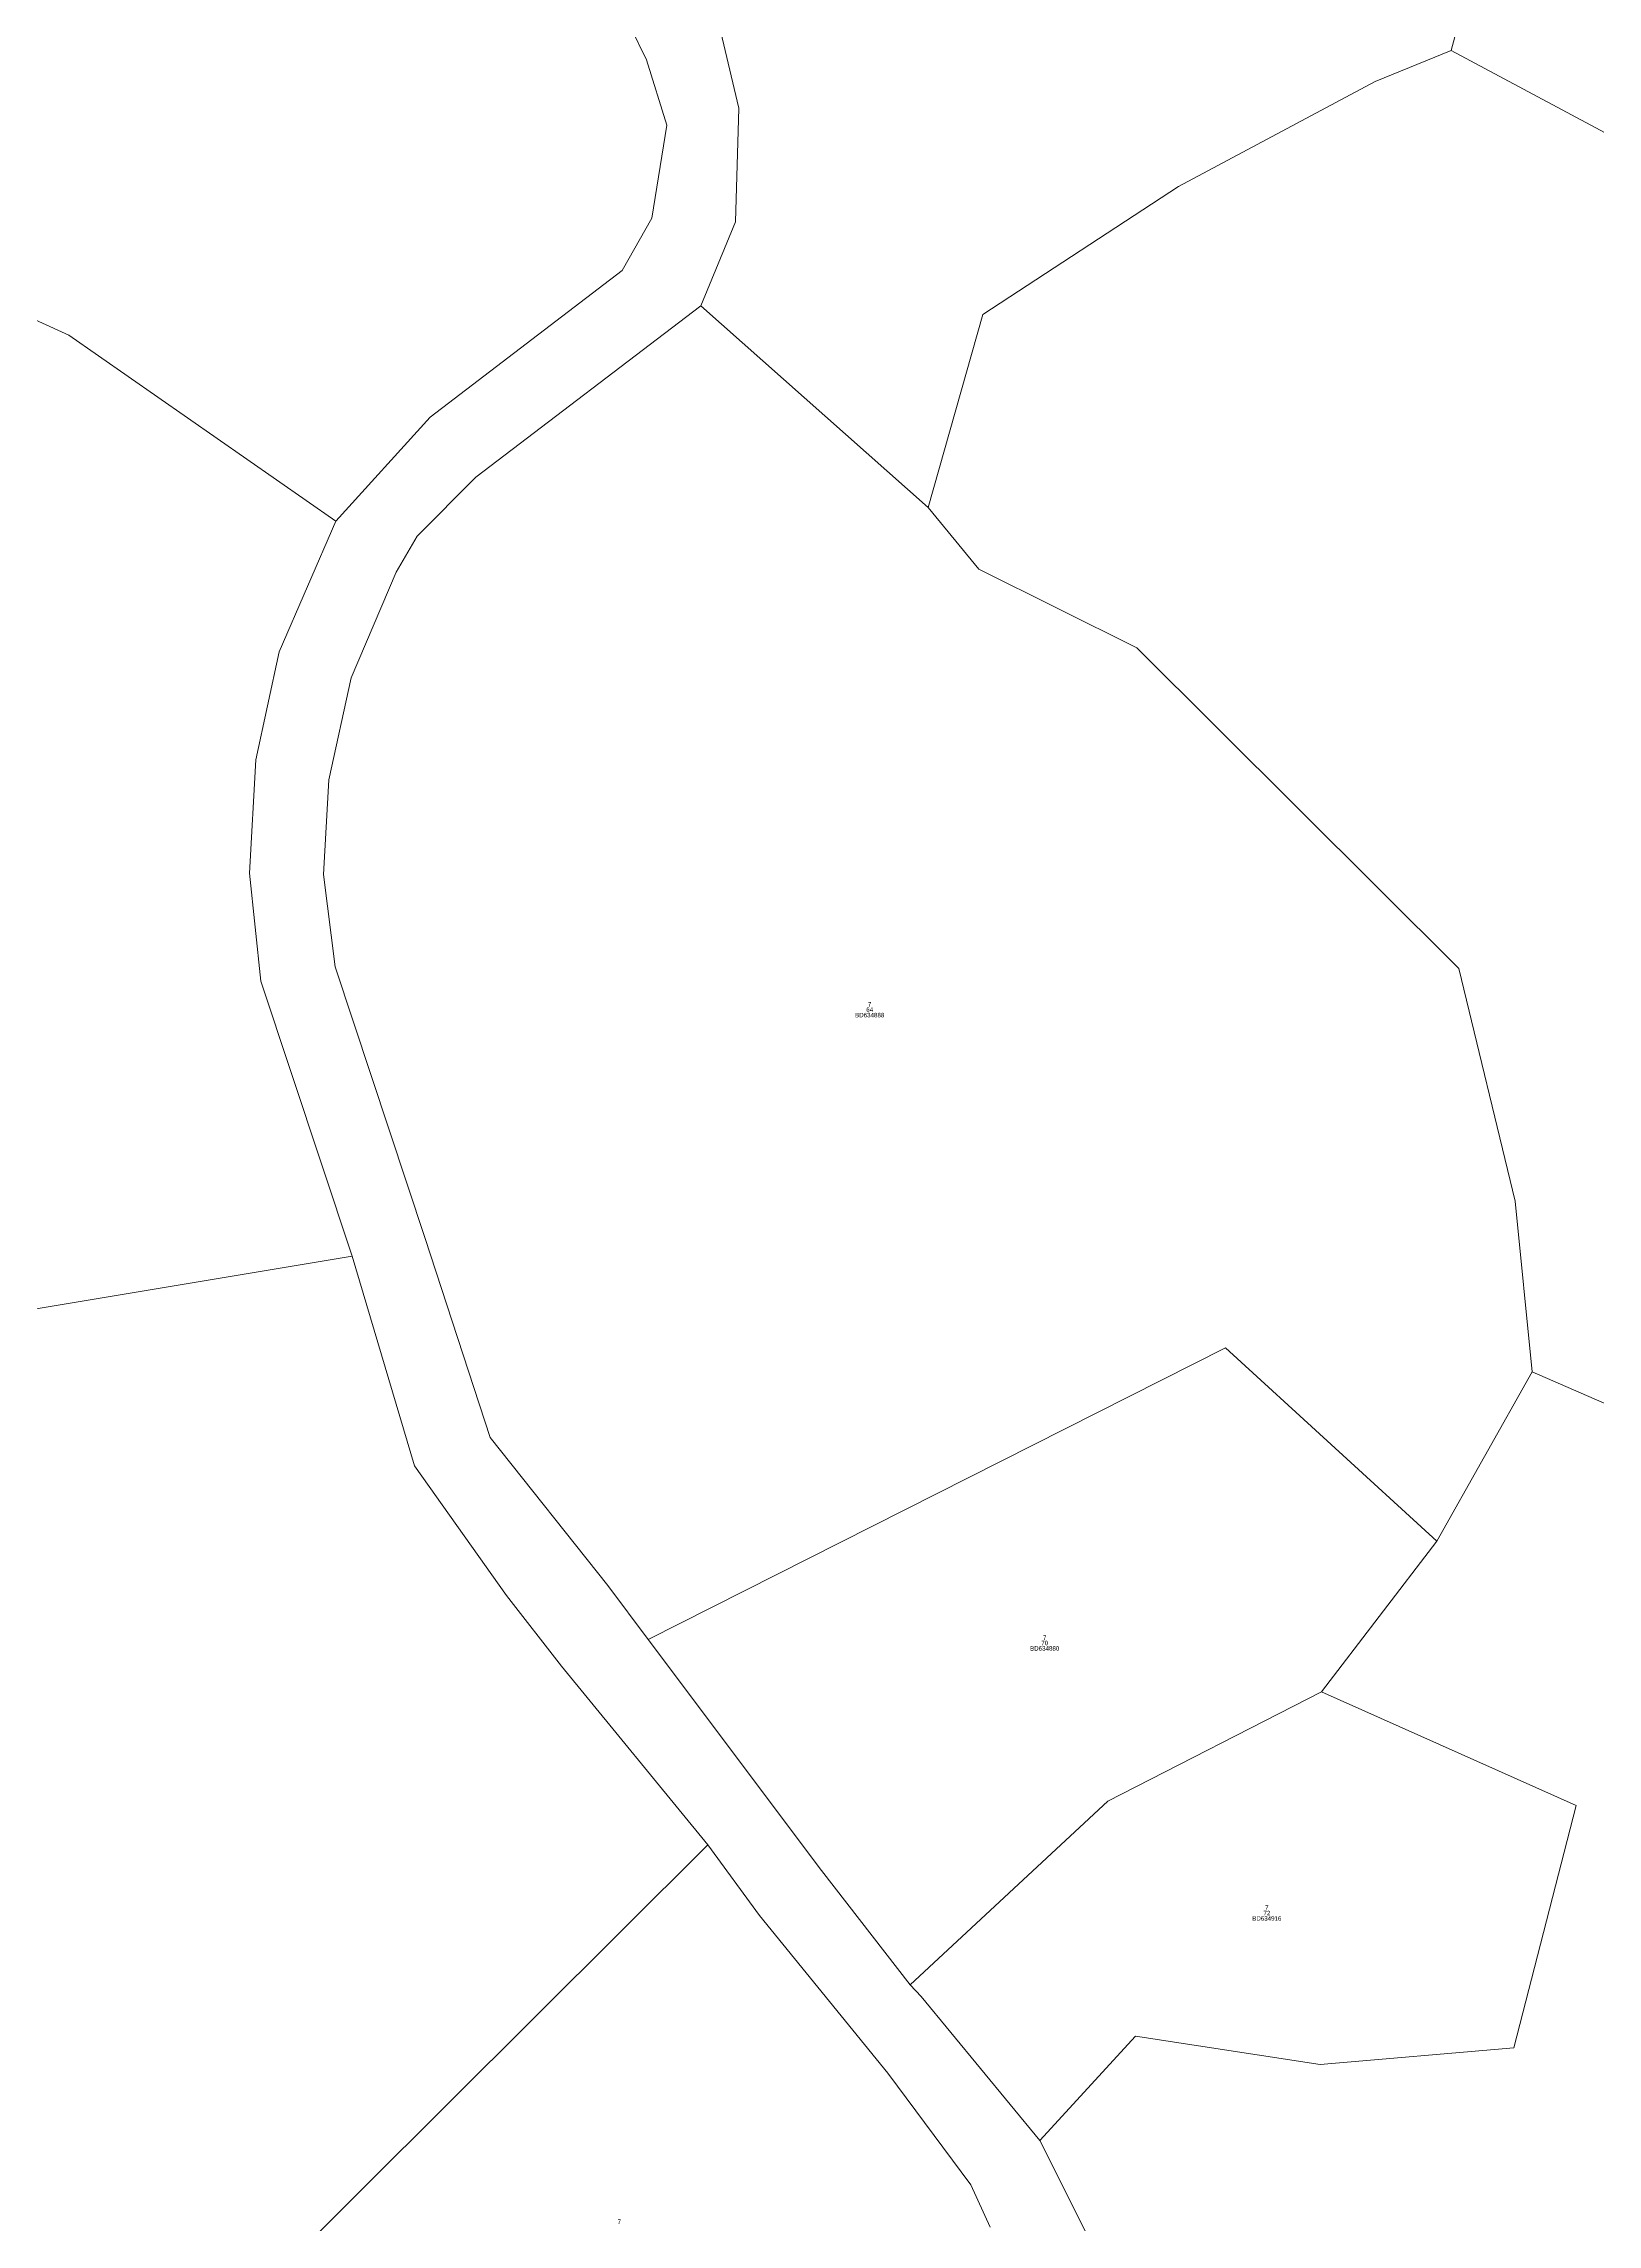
# Model space of a CAD drawing. Header units: metres. Extents: x 547915 to 556085, y 1814738 to 1822008.
# Drawn here: x 550379.1 to 550552.5, y 1819215.4 to 1819458.8 of the extents above; entities that cross this region are included whole.
import ezdxf
from ezdxf.enums import TextEntityAlignment as Align

# ---------------------------------------------------------------- set-up
doc = ezdxf.new("R2010")
doc.units = ezdxf.units.M
doc.header["$LTSCALE"] = 1.6
doc.layers.add('10', color=7, linetype='Continuous', lineweight=13)
doc.layers.add('23', color=7, linetype='Continuous', lineweight=13)
doc.layers.add('20', color=7, linetype='Continuous')

msp = doc.modelspace()

# ---------------------------------------------------------------- linework, layer by layer
at = {"layer": '10'}
for p, q in [((550452.46, 1819429.54), (550477.81, 1819407.03)), ((550413.54, 1819323.44), (550330.09, 1819309.51)), ((550545.24, 1819310.53), (550599.11, 1819287.05))]:
    msp.add_line(p, q, dxfattribs=at)
for points in [[(550537.59, 1819486.49), (550540.53, 1819474.17), (550536.21, 1819458.06)], [(550477.81, 1819407.03), (550483.94, 1819428.57), (550505.76, 1819442.85), (550527.73, 1819454.6), (550536.21, 1819458.06)], [(550612.94, 1819407.08), (550601.08, 1819416.51), (550590.66, 1819426.65), (550585.12, 1819431.9), (550536.21, 1819458.06)], [(550411.72, 1819405.49), (550381.9, 1819426.26), (550372.25, 1819430.66), (550345.1, 1819426.13), (550329.56, 1819419.96)], [(550545.24, 1819310.53), (550543.35, 1819329.58), (550537.07, 1819355.57), (550501.12, 1819391.35), (550483.49, 1819400.13), (550477.81, 1819407.03)], [(550534.6, 1819291.61), (550511, 1819313.22), (550446.58, 1819280.65)], [(550475.83, 1819242.08), (550497.89, 1819262.62), (550521.74, 1819274.8), (550534.6, 1819291.61), (550545.24, 1819310.53)], [(550490.28, 1819224.72), (550500.98, 1819236.35), (550521.57, 1819233.21), (550543.2, 1819235.08), (550550.17, 1819262.11), (550521.74, 1819274.8)], [(550453.23, 1819257.71), (550395.19, 1819199.91), (550292.2, 1819164.43)]]:
    msp.add_lwpolyline(points, dxfattribs=at)
at = {"layer": '23'}
for points in [[(550379.84, 1819532.61), (550415.65, 1819497.32), (550432.67, 1819480.16), (550441.13, 1819467.75), (550446.38, 1819457.02), (550448.67, 1819449.71), (550446.98, 1819439.34), (550443.69, 1819433.5), (550422.23, 1819417.12), (550411.72, 1819405.49)], [(550519.35, 1819523.39), (550501.71, 1819513.28), (550467.83, 1819498.31), (550451.25, 1819490.21), (550441.08, 1819485.56), (550441.28, 1819484.21), (550448.21, 1819471.6), (550454.51, 1819460.89), (550456.68, 1819451.61), (550456.33, 1819438.92), (550452.46, 1819429.54)], [(550452.46, 1819429.54), (550427.35, 1819410.41), (550420.8, 1819403.82), (550418.45, 1819399.81), (550413.43, 1819388), (550410.95, 1819376.61), (550410.33, 1819366.07), (550411.65, 1819355.73), (550421.69, 1819325.4), (550428.95, 1819303.21), (550442.08, 1819286.68), (550446.58, 1819280.65)], [(550411.72, 1819405.49), (550405.38, 1819390.9), (550402.78, 1819378.84), (550402.08, 1819366.2), (550403.35, 1819354.16), (550413.54, 1819323.44)], [(550413.54, 1819323.44), (550420.5, 1819300.05), (550430.78, 1819285.58), (550436.91, 1819277.68), (550453.23, 1819257.71)], [(550446.58, 1819280.65), (550465.93, 1819254.85), (550475.83, 1819242.08)], [(550484.73, 1819215.05), (550482.57, 1819219.76), (550473.32, 1819232.24), (550458.99, 1819249.82), (550453.23, 1819257.71)], [(550475.83, 1819242.08), (550477.06, 1819240.78), (550490.28, 1819224.72)], [(550490.28, 1819224.72), (550495.89, 1819213.51), (550499.28, 1819203.45), (550503.48, 1819181.18)]]:
    msp.add_lwpolyline(points, dxfattribs=at)

# ---------------------------------------------------------------- texts
at = {"layer": '20'}
for s, p in [('BD634888', (550471.3, 1819350.11)), ('BD634888', (550471.3, 1819350.11)), ('BD634880', (550490.83, 1819279.41)), ('BD634880', (550490.83, 1819279.41)), ('BD634916', (550515.625, 1819249.26)), ('BD634916', (550515.625, 1819249.26))]:
    msp.add_text(s, height=0.5, dxfattribs=at).set_placement(p, align=Align.CENTER)
for s, width, p in [('64', 0.95, (550471.3, 1819350.71)), ('64', 0.95, (550471.3, 1819350.71)), ('7', 0.9, (550471.29, 1819351.31)), ('7', 0.9, (550471.29, 1819351.31)), ('70', 0.95, (550490.835, 1819280.01)), ('70', 0.95, (550490.835, 1819280.01)), ('7', 0.95, (550490.835, 1819280.61)), ('7', 0.95, (550490.835, 1819280.61)), ('72', 0.95, (550515.63, 1819249.86)), ('72', 0.95, (550515.63, 1819249.86)), ('7', 0.95, (550515.625, 1819250.46)), ('7', 0.95, (550515.625, 1819250.46)), ('7', 0.9, (550443.35, 1819215.4)), ('7', 0.9, (550443.35, 1819215.4))]:
    msp.add_text(s, height=0.5, dxfattribs=dict(at, width=width)).set_placement(p, align=Align.CENTER)

doc.saveas('drawing.dxf')
